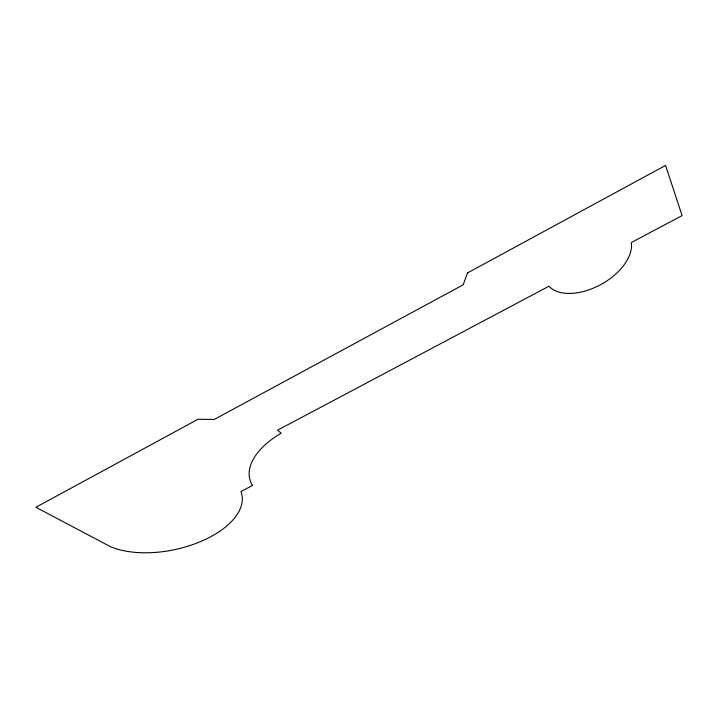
<?xml version="1.0" encoding="UTF-8"?>
<svg xmlns="http://www.w3.org/2000/svg" width="718" height="718" viewBox="0 0 718 718"><rect width="100%" height="100%" fill="white"/><g stroke="black" fill="none" stroke-linecap="round" stroke-linejoin="round"><path stroke-width="1.08" d="M467.499 272.948L463.155 284.831L214.242 419.447L198.015 419.258L35.9 507.267L110.204 546.542A77.221 39.939 -11.9 0 0 200.403 541.65A77.221 39.939 -11.9 0 0 240.952 491.507L252.574 485.458A72.85 39.104 -16.9 0 1 281.196 433.205L277.588 430.172L548.974 286.222A47.325 27.571 -29.2 0 0 599.97 285.01A47.325 27.571 -29.2 0 0 631.301 242.558L682.1 215.606L665.577 165.409L467.499 272.948"/></g></svg>
